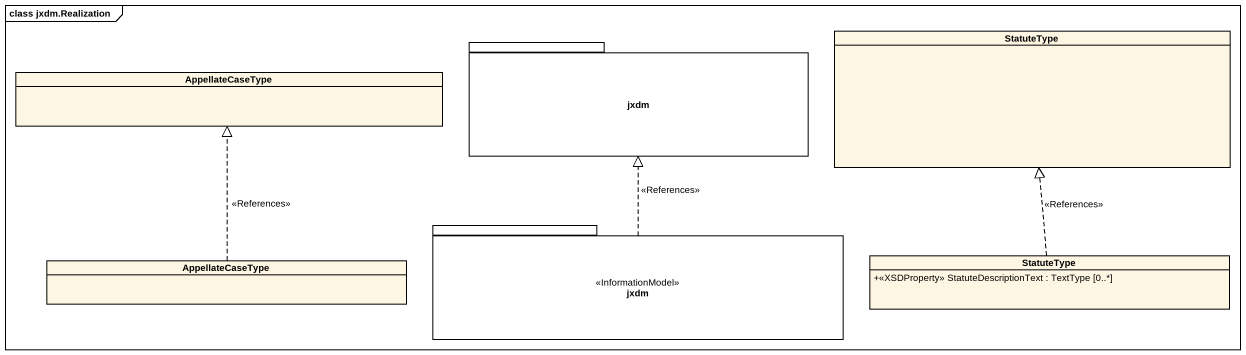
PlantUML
@startuml
mainframe class jxdm.Realization
hide circle
hide empty members
skinparam classAttributeIconSize 0
class StatuteType
class AppellateCaseType
package jxdm {
}
package "jxdm" as jxdm_2 <<InformationModel>> {
}
class "AppellateCaseType" as AppellateCaseType_2
class "StatuteType" as StatuteType_2 {
  +<<XSDProperty>> StatuteDescriptionText : TextType [0..*]
}
jxdm_2 .up.|> jxdm : <<References>>
AppellateCaseType_2 .up.|> AppellateCaseType : <<References>>
StatuteType_2 .up.|> StatuteType : <<References>>
@enduml
